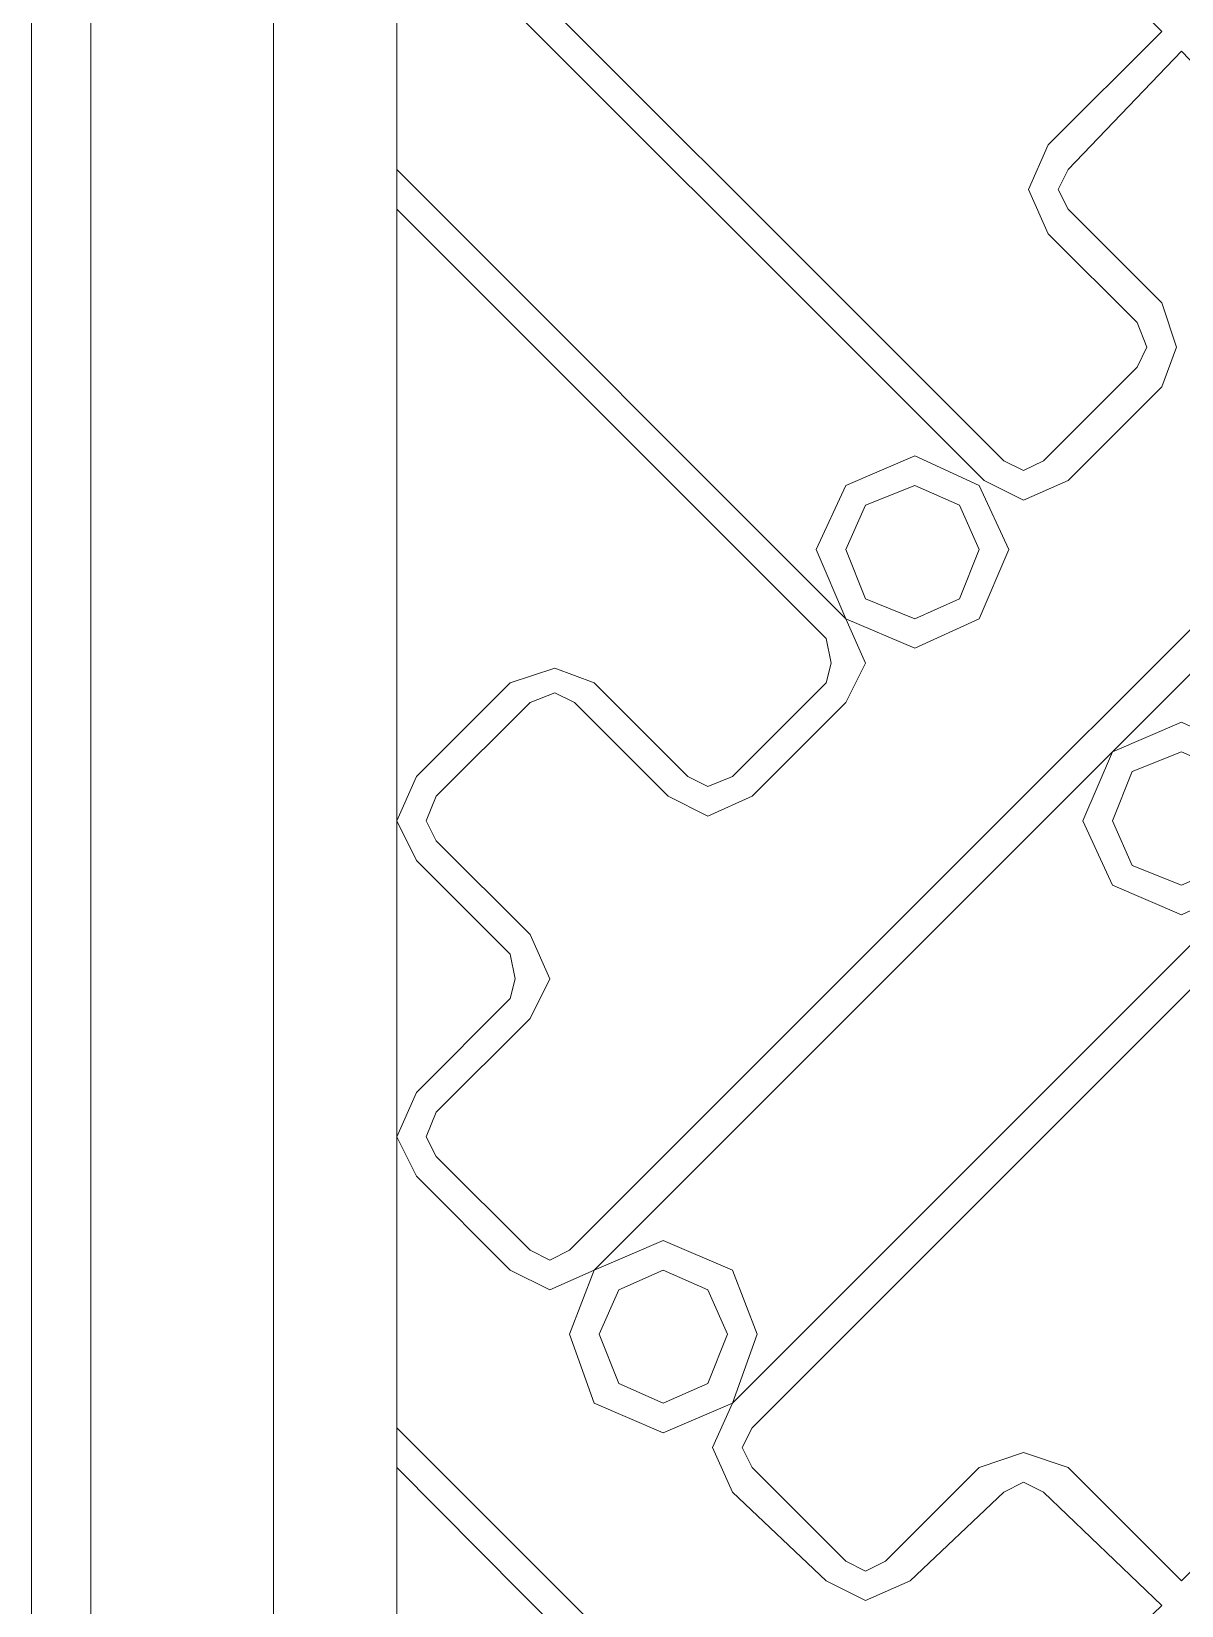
# Model space of a CAD drawing. Header units: centimetres. Extents: x -8.1 to 10.6, y -10.2 to 12.7.
# Drawn here: x -8.07 to -2.84, y 1.23 to 8.4 of the extents above; entities that cross this region are included whole.
import ezdxf

# ---------------------------------------------------------------- set-up
doc = ezdxf.new("R2010")
doc.units = ezdxf.units.CM
doc.header["$MEASUREMENT"] = 0
doc.layers.add('layer 1', color=7, linetype='Continuous')

msp = doc.modelspace()

# ---------------------------------------------------------------- linework, layer by layer
at = {"layer": 'layer 1', "color": 250, "lineweight": 0}
for points, knots in [([(-8.07089, 12.67001), (-8.07089, 12.67001), (10.64402, 12.67001), (10.64402, 12.67001), (10.64402, 12.67001), (10.64402, 12.67001), (10.64402, -10.17863), (10.64402, -10.17863), (10.64402, -10.17863), (10.64402, -10.17863), (-8.07089, -10.17863), (-8.07089, -10.17863), (-8.07089, -10.17863), (-8.07089, -10.17863), (-8.07089, 12.67001), (-8.07089, 12.67001)], [0, 0, 0, 0, 0.25, 0.25, 0.25, 0.25, 0.5, 0.5, 0.5, 0.5, 0.75, 0.75, 0.75, 0.75, 1, 1, 1, 1]), ([(-8.07089, 12.67001), (-8.07089, 12.67001), (10.64402, 12.67001), (10.64402, 12.67001), (10.64402, 12.67001), (10.64402, 12.67001), (10.64402, -10.17863), (10.64402, -10.17863), (10.64402, -10.17863), (10.64402, -10.17863), (-8.07089, -10.17863), (-8.07089, -10.17863), (-8.07089, -10.17863), (-8.07089, -10.17863), (-8.07089, 12.67001), (-8.07089, 12.67001)], [0, 0, 0, 0, 0.25, 0.25, 0.25, 0.25, 0.5, 0.5, 0.5, 0.5, 0.75, 0.75, 0.75, 0.75, 1, 1, 1, 1]), ([(-7.80124, 12.37812), (-7.80124, 12.37812), (10.35185, 12.37812), (10.35185, 12.37812), (10.35185, 12.37812), (10.35185, 12.37812), (10.35185, -9.90898), (10.35185, -9.90898), (10.35185, -9.90898), (10.35185, -9.90898), (-7.80124, -9.90898), (-7.80124, -9.90898), (-7.80124, -9.90898), (-7.80124, -9.90898), (-7.80124, 12.37812), (-7.80124, 12.37812)], [0, 0, 0, 0, 0.25, 0.25, 0.25, 0.25, 0.5, 0.5, 0.5, 0.5, 0.75, 0.75, 0.75, 0.75, 1, 1, 1, 1]), ([(-7.80124, 12.37812), (-7.80124, 12.37812), (10.35185, 12.37812), (10.35185, 12.37812), (10.35185, 12.37812), (10.35185, 12.37812), (10.35185, -9.90898), (10.35185, -9.90898), (10.35185, -9.90898), (10.35185, -9.90898), (-7.80124, -9.90898), (-7.80124, -9.90898), (-7.80124, -9.90898), (-7.80124, -9.90898), (-7.80124, 12.37812), (-7.80124, 12.37812)], [0, 0, 0, 0, 0.25, 0.25, 0.25, 0.25, 0.5, 0.5, 0.5, 0.5, 0.75, 0.75, 0.75, 0.75, 1, 1, 1, 1]), ([(-6.97005, 11.56916), (-6.97005, 11.56916), (9.54318, 11.56916), (9.54318, 11.56916), (9.54318, 11.56916), (9.54318, 11.56916), (9.54318, -9.07779), (9.54318, -9.07779), (9.54318, -9.07779), (9.54318, -9.07779), (-6.97005, -9.07779), (-6.97005, -9.07779), (-6.97005, -9.07779), (-6.97005, -9.07779), (-6.97005, 11.56916), (-6.97005, 11.56916)], [0, 0, 0, 0, 0.25, 0.25, 0.25, 0.25, 0.5, 0.5, 0.5, 0.5, 0.75, 0.75, 0.75, 0.75, 1, 1, 1, 1]), ([(-6.97005, 11.56916), (-6.97005, 11.56916), (9.54318, 11.56916), (9.54318, 11.56916), (9.54318, 11.56916), (9.54318, 11.56916), (9.54318, -9.07779), (9.54318, -9.07779), (9.54318, -9.07779), (9.54318, -9.07779), (-6.97005, -9.07779), (-6.97005, -9.07779), (-6.97005, -9.07779), (-6.97005, -9.07779), (-6.97005, 11.56916), (-6.97005, 11.56916)], [0, 0, 0, 0, 0.25, 0.25, 0.25, 0.25, 0.5, 0.5, 0.5, 0.5, 0.75, 0.75, 0.75, 0.75, 1, 1, 1, 1]), ([(-6.40851, -8.53848), (-6.40851, -8.53848), (-6.40851, 11.00763), (-6.40851, 11.00763), (-6.40851, 11.00763), (-6.40851, 11.00763), (0.73614, 11.00763), (0.73614, 11.00763), (0.73614, 11.00763), (0.73614, 11.00763), (0.73614, -8.53848), (0.73614, -8.53848), (0.73614, -8.53848), (0.73614, -8.53848), (-6.40851, -8.53848), (-6.40851, -8.53848)], [0, 0, 0, 0, 0.25, 0.25, 0.25, 0.25, 0.5, 0.5, 0.5, 0.5, 0.75, 0.75, 0.75, 0.75, 1, 1, 1, 1]), ([(-6.40851, -8.53848), (-6.40851, -8.53848), (-6.40851, 11.00763), (-6.40851, 11.00763), (-6.40851, 11.00763), (-6.40851, 11.00763), (0.73614, 11.00763), (0.73614, 11.00763), (0.73614, 11.00763), (0.73614, 11.00763), (0.73614, -8.53848), (0.73614, -8.53848), (0.73614, -8.53848), (0.73614, -8.53848), (-6.40851, -8.53848), (-6.40851, -8.53848)], [0, 0, 0, 0, 0.25, 0.25, 0.25, 0.25, 0.5, 0.5, 0.5, 0.5, 0.75, 0.75, 0.75, 0.75, 1, 1, 1, 1]), ([(-6.40851, 9.21013), (-6.40851, 9.21013), (-3.645, 6.44691), (-3.645, 6.44691), (-3.645, 6.44691), (-3.645, 6.44691), (-3.55521, 6.40187), (-3.55521, 6.40187), (-3.55521, 6.40187), (-3.55521, 6.40187), (-3.46514, 6.44691), (-3.46514, 6.44691), (-3.46514, 6.44691), (-3.46514, 6.44691), (-3.03843, 6.87362), (-3.03843, 6.87362), (-3.03843, 6.87362), (-3.03843, 6.87362), (-2.99339, 6.96341), (-2.99339, 6.96341), (-2.99339, 6.96341), (-2.99339, 6.96341), (-3.03843, 7.076), (-3.03843, 7.076), (-3.03843, 7.076), (-3.03843, 7.076), (-3.44291, 7.48019), (-3.44291, 7.48019)], [0, 0, 0, 0, 0.1428571, 0.1428571, 0.1428571, 0.1428571, 0.2857143, 0.2857143, 0.2857143, 0.2857143, 0.4285714, 0.4285714, 0.4285714, 0.4285714, 0.5714286, 0.5714286, 0.5714286, 0.5714286, 0.7142857, 0.7142857, 0.7142857, 0.7142857, 0.8571429, 0.8571429, 0.8571429, 0.8571429, 1, 1, 1, 1]), ([(-6.40851, 9.21013), (-6.40851, 9.21013), (-3.645, 6.44691), (-3.645, 6.44691), (-3.645, 6.44691), (-3.645, 6.44691), (-3.55521, 6.40187), (-3.55521, 6.40187), (-3.55521, 6.40187), (-3.55521, 6.40187), (-3.46514, 6.44691), (-3.46514, 6.44691), (-3.46514, 6.44691), (-3.46514, 6.44691), (-3.03843, 6.87362), (-3.03843, 6.87362), (-3.03843, 6.87362), (-3.03843, 6.87362), (-2.99339, 6.96341), (-2.99339, 6.96341), (-2.99339, 6.96341), (-2.99339, 6.96341), (-3.03843, 7.076), (-3.03843, 7.076), (-3.03843, 7.076), (-3.03843, 7.076), (-3.44291, 7.48019), (-3.44291, 7.48019)], [0, 0, 0, 0, 0.1428571, 0.1428571, 0.1428571, 0.1428571, 0.2857143, 0.2857143, 0.2857143, 0.2857143, 0.4285714, 0.4285714, 0.4285714, 0.4285714, 0.5714286, 0.5714286, 0.5714286, 0.5714286, 0.7142857, 0.7142857, 0.7142857, 0.7142857, 0.8571429, 0.8571429, 0.8571429, 0.8571429, 1, 1, 1, 1]), ([(-6.40851, 9.03056), (-6.40851, 9.03056), (-3.73479, 6.35683), (-3.73479, 6.35683), (-3.73479, 6.35683), (-3.73479, 6.35683), (-3.55521, 6.26704), (-3.55521, 6.26704), (-3.55521, 6.26704), (-3.55521, 6.26704), (-3.35283, 6.35683), (-3.35283, 6.35683), (-3.35283, 6.35683), (-3.35283, 6.35683), (-2.92612, 6.78383), (-2.92612, 6.78383), (-2.92612, 6.78383), (-2.92612, 6.78383), (-2.85856, 6.96341), (-2.85856, 6.96341), (-2.85856, 6.96341), (-2.85856, 6.96341), (-2.92612, 7.16579), (-2.92612, 7.16579), (-2.92612, 7.16579), (-2.92612, 7.16579), (-3.35283, 7.5925), (-3.35283, 7.5925)], [0, 0, 0, 0, 0.1428571, 0.1428571, 0.1428571, 0.1428571, 0.2857143, 0.2857143, 0.2857143, 0.2857143, 0.4285714, 0.4285714, 0.4285714, 0.4285714, 0.5714286, 0.5714286, 0.5714286, 0.5714286, 0.7142857, 0.7142857, 0.7142857, 0.7142857, 0.8571429, 0.8571429, 0.8571429, 0.8571429, 1, 1, 1, 1]), ([(-6.40851, 9.03056), (-6.40851, 9.03056), (-3.73479, 6.35683), (-3.73479, 6.35683), (-3.73479, 6.35683), (-3.73479, 6.35683), (-3.55521, 6.26704), (-3.55521, 6.26704), (-3.55521, 6.26704), (-3.55521, 6.26704), (-3.35283, 6.35683), (-3.35283, 6.35683), (-3.35283, 6.35683), (-3.35283, 6.35683), (-2.92612, 6.78383), (-2.92612, 6.78383), (-2.92612, 6.78383), (-2.92612, 6.78383), (-2.85856, 6.96341), (-2.85856, 6.96341), (-2.85856, 6.96341), (-2.85856, 6.96341), (-2.92612, 7.16579), (-2.92612, 7.16579), (-2.92612, 7.16579), (-2.92612, 7.16579), (-3.35283, 7.5925), (-3.35283, 7.5925)], [0, 0, 0, 0, 0.1428571, 0.1428571, 0.1428571, 0.1428571, 0.2857143, 0.2857143, 0.2857143, 0.2857143, 0.4285714, 0.4285714, 0.4285714, 0.4285714, 0.5714286, 0.5714286, 0.5714286, 0.5714286, 0.7142857, 0.7142857, 0.7142857, 0.7142857, 0.8571429, 0.8571429, 0.8571429, 0.8571429, 1, 1, 1, 1]), ([(-3.44291, 7.88467), (-3.44291, 7.88467), (-2.92612, 8.40146), (-2.92612, 8.40146), (-2.92612, 8.40146), (-2.92612, 8.40146), (-3.44291, 8.91825), (-3.44291, 8.91825), (-3.44291, 8.91825), (-3.44291, 8.91825), (-3.55521, 8.963), (-3.55521, 8.963), (-3.55521, 8.963), (-3.55521, 8.963), (-3.645, 8.91825), (-3.645, 8.91825), (-3.645, 8.91825), (-3.645, 8.91825), (-4.07171, 8.49125), (-4.07171, 8.49125)], [0, 0, 0, 0, 0.2, 0.2, 0.2, 0.2, 0.4, 0.4, 0.4, 0.4, 0.6, 0.6, 0.6, 0.6, 0.8, 0.8, 0.8, 0.8, 1, 1, 1, 1]), ([(-3.44291, 7.88467), (-3.44291, 7.88467), (-2.92612, 8.40146), (-2.92612, 8.40146), (-2.92612, 8.40146), (-2.92612, 8.40146), (-3.44291, 8.91825), (-3.44291, 8.91825), (-3.44291, 8.91825), (-3.44291, 8.91825), (-3.55521, 8.963), (-3.55521, 8.963), (-3.55521, 8.963), (-3.55521, 8.963), (-3.645, 8.91825), (-3.645, 8.91825), (-3.645, 8.91825), (-3.645, 8.91825), (-4.07171, 8.49125), (-4.07171, 8.49125)], [0, 0, 0, 0, 0.2, 0.2, 0.2, 0.2, 0.4, 0.4, 0.4, 0.4, 0.6, 0.6, 0.6, 0.6, 0.8, 0.8, 0.8, 0.8, 1, 1, 1, 1]), ([(-3.35283, 7.77237), (-3.35283, 7.77237), (-2.83604, 8.31167), (-2.83604, 8.31167), (-2.83604, 8.31167), (-2.83604, 8.31167), (-2.31954, 7.77237), (-2.31954, 7.77237), (-2.31954, 7.77237), (-2.31954, 7.77237), (-2.11716, 7.70481), (-2.11716, 7.70481), (-2.11716, 7.70481), (-2.11716, 7.70481), (-1.91506, 7.77237), (-1.91506, 7.77237), (-1.91506, 7.77237), (-1.91506, 7.77237), (-1.51058, 8.19908), (-1.51058, 8.19908)], [0, 0, 0, 0, 0.2, 0.2, 0.2, 0.2, 0.4, 0.4, 0.4, 0.4, 0.6, 0.6, 0.6, 0.6, 0.8, 0.8, 0.8, 0.8, 1, 1, 1, 1]), ([(-3.35283, 7.77237), (-3.35283, 7.77237), (-2.83604, 8.31167), (-2.83604, 8.31167), (-2.83604, 8.31167), (-2.83604, 8.31167), (-2.31954, 7.77237), (-2.31954, 7.77237), (-2.31954, 7.77237), (-2.31954, 7.77237), (-2.11716, 7.70481), (-2.11716, 7.70481), (-2.11716, 7.70481), (-2.11716, 7.70481), (-1.91506, 7.77237), (-1.91506, 7.77237), (-1.91506, 7.77237), (-1.91506, 7.77237), (-1.51058, 8.19908), (-1.51058, 8.19908)], [0, 0, 0, 0, 0.2, 0.2, 0.2, 0.2, 0.4, 0.4, 0.4, 0.4, 0.6, 0.6, 0.6, 0.6, 0.8, 0.8, 0.8, 0.8, 1, 1, 1, 1]), ([(-3.44291, 7.88467), (-3.44291, 7.88467), (-3.53269, 7.68258), (-3.53269, 7.68258), (-3.53269, 7.68258), (-3.53269, 7.68258), (-3.44291, 7.48019), (-3.44291, 7.48019)], [0, 0, 0, 0, 0.5, 0.5, 0.5, 0.5, 1, 1, 1, 1]), ([(-3.44291, 7.88467), (-3.44291, 7.88467), (-3.53269, 7.68258), (-3.53269, 7.68258), (-3.53269, 7.68258), (-3.53269, 7.68258), (-3.44291, 7.48019), (-3.44291, 7.48019)], [0, 0, 0, 0, 0.5, 0.5, 0.5, 0.5, 1, 1, 1, 1]), ([(-5.59955, 5.34578), (-5.59955, 5.34578), (-5.17284, 4.91907), (-5.17284, 4.91907), (-5.17284, 4.91907), (-5.17284, 4.91907), (-4.99298, 4.82928), (-4.99298, 4.82928), (-4.99298, 4.82928), (-4.99298, 4.82928), (-4.79088, 4.91907), (-4.79088, 4.91907), (-4.79088, 4.91907), (-4.79088, 4.91907), (-4.36388, 5.34578), (-4.36388, 5.34578), (-4.36388, 5.34578), (-4.36388, 5.34578), (-4.2741, 5.52564), (-4.2741, 5.52564), (-4.2741, 5.52564), (-4.2741, 5.52564), (-4.36388, 5.72774), (-4.36388, 5.72774), (-4.36388, 5.72774), (-4.36388, 5.72774), (-6.40851, 7.77237), (-6.40851, 7.77237)], [0, 0, 0, 0, 0.1428571, 0.1428571, 0.1428571, 0.1428571, 0.2857143, 0.2857143, 0.2857143, 0.2857143, 0.4285714, 0.4285714, 0.4285714, 0.4285714, 0.5714286, 0.5714286, 0.5714286, 0.5714286, 0.7142857, 0.7142857, 0.7142857, 0.7142857, 0.8571429, 0.8571429, 0.8571429, 0.8571429, 1, 1, 1, 1]), ([(-5.59955, 5.34578), (-5.59955, 5.34578), (-5.17284, 4.91907), (-5.17284, 4.91907), (-5.17284, 4.91907), (-5.17284, 4.91907), (-4.99298, 4.82928), (-4.99298, 4.82928), (-4.99298, 4.82928), (-4.99298, 4.82928), (-4.79088, 4.91907), (-4.79088, 4.91907), (-4.79088, 4.91907), (-4.79088, 4.91907), (-4.36388, 5.34578), (-4.36388, 5.34578), (-4.36388, 5.34578), (-4.36388, 5.34578), (-4.2741, 5.52564), (-4.2741, 5.52564), (-4.2741, 5.52564), (-4.2741, 5.52564), (-4.36388, 5.72774), (-4.36388, 5.72774), (-4.36388, 5.72774), (-4.36388, 5.72774), (-6.40851, 7.77237), (-6.40851, 7.77237)], [0, 0, 0, 0, 0.1428571, 0.1428571, 0.1428571, 0.1428571, 0.2857143, 0.2857143, 0.2857143, 0.2857143, 0.4285714, 0.4285714, 0.4285714, 0.4285714, 0.5714286, 0.5714286, 0.5714286, 0.5714286, 0.7142857, 0.7142857, 0.7142857, 0.7142857, 0.8571429, 0.8571429, 0.8571429, 0.8571429, 1, 1, 1, 1]), ([(-3.35283, 7.77237), (-3.35283, 7.77237), (-3.39787, 7.68258), (-3.39787, 7.68258), (-3.39787, 7.68258), (-3.39787, 7.68258), (-3.35283, 7.5925), (-3.35283, 7.5925)], [0, 0, 0, 0, 0.5, 0.5, 0.5, 0.5, 1, 1, 1, 1]), ([(-3.35283, 7.77237), (-3.35283, 7.77237), (-3.39787, 7.68258), (-3.39787, 7.68258), (-3.39787, 7.68258), (-3.39787, 7.68258), (-3.35283, 7.5925), (-3.35283, 7.5925)], [0, 0, 0, 0, 0.5, 0.5, 0.5, 0.5, 1, 1, 1, 1]), ([(-5.50977, 5.43585), (-5.50977, 5.43585), (-5.08277, 5.00885), (-5.08277, 5.00885), (-5.08277, 5.00885), (-5.08277, 5.00885), (-4.99298, 4.9641), (-4.99298, 4.9641), (-4.99298, 4.9641), (-4.99298, 4.9641), (-4.88067, 5.00885), (-4.88067, 5.00885), (-4.88067, 5.00885), (-4.88067, 5.00885), (-4.45367, 5.43585), (-4.45367, 5.43585), (-4.45367, 5.43585), (-4.45367, 5.43585), (-4.43144, 5.52564), (-4.43144, 5.52564), (-4.43144, 5.52564), (-4.43144, 5.52564), (-4.45367, 5.63795), (-4.45367, 5.63795), (-4.45367, 5.63795), (-4.45367, 5.63795), (-6.40851, 7.5925), (-6.40851, 7.5925)], [0, 0, 0, 0, 0.1428571, 0.1428571, 0.1428571, 0.1428571, 0.2857143, 0.2857143, 0.2857143, 0.2857143, 0.4285714, 0.4285714, 0.4285714, 0.4285714, 0.5714286, 0.5714286, 0.5714286, 0.5714286, 0.7142857, 0.7142857, 0.7142857, 0.7142857, 0.8571429, 0.8571429, 0.8571429, 0.8571429, 1, 1, 1, 1]), ([(-5.50977, 5.43585), (-5.50977, 5.43585), (-5.08277, 5.00885), (-5.08277, 5.00885), (-5.08277, 5.00885), (-5.08277, 5.00885), (-4.99298, 4.9641), (-4.99298, 4.9641), (-4.99298, 4.9641), (-4.99298, 4.9641), (-4.88067, 5.00885), (-4.88067, 5.00885), (-4.88067, 5.00885), (-4.88067, 5.00885), (-4.45367, 5.43585), (-4.45367, 5.43585), (-4.45367, 5.43585), (-4.45367, 5.43585), (-4.43144, 5.52564), (-4.43144, 5.52564), (-4.43144, 5.52564), (-4.43144, 5.52564), (-4.45367, 5.63795), (-4.45367, 5.63795), (-4.45367, 5.63795), (-4.45367, 5.63795), (-6.40851, 7.5925), (-6.40851, 7.5925)], [0, 0, 0, 0, 0.1428571, 0.1428571, 0.1428571, 0.1428571, 0.2857143, 0.2857143, 0.2857143, 0.2857143, 0.4285714, 0.4285714, 0.4285714, 0.4285714, 0.5714286, 0.5714286, 0.5714286, 0.5714286, 0.7142857, 0.7142857, 0.7142857, 0.7142857, 0.8571429, 0.8571429, 0.8571429, 0.8571429, 1, 1, 1, 1]), ([(-3.62248, 6.04243), (-3.62248, 6.04243), (-3.75731, 6.3346), (-3.75731, 6.3346), (-3.75731, 6.3346), (-3.75731, 6.3346), (-4.04948, 6.46914), (-4.04948, 6.46914), (-4.04948, 6.46914), (-4.04948, 6.46914), (-4.36388, 6.3346), (-4.36388, 6.3346), (-4.36388, 6.3346), (-4.36388, 6.3346), (-4.49871, 6.04243), (-4.49871, 6.04243), (-4.49871, 6.04243), (-4.49871, 6.04243), (-4.36388, 5.72774), (-4.36388, 5.72774), (-4.36388, 5.72774), (-4.36388, 5.72774), (-4.04948, 5.5932), (-4.04948, 5.5932), (-4.04948, 5.5932), (-4.04948, 5.5932), (-3.75731, 5.72774), (-3.75731, 5.72774), (-3.75731, 5.72774), (-3.75731, 5.72774), (-3.62248, 6.04243), (-3.62248, 6.04243)], [0, 0, 0, 0, 0.125, 0.125, 0.125, 0.125, 0.25, 0.25, 0.25, 0.25, 0.375, 0.375, 0.375, 0.375, 0.5, 0.5, 0.5, 0.5, 0.625, 0.625, 0.625, 0.625, 0.75, 0.75, 0.75, 0.75, 0.875, 0.875, 0.875, 0.875, 1, 1, 1, 1]), ([(-3.62248, 6.04243), (-3.62248, 6.04243), (-3.75731, 6.3346), (-3.75731, 6.3346), (-3.75731, 6.3346), (-3.75731, 6.3346), (-4.04948, 6.46914), (-4.04948, 6.46914), (-4.04948, 6.46914), (-4.04948, 6.46914), (-4.36388, 6.3346), (-4.36388, 6.3346), (-4.36388, 6.3346), (-4.36388, 6.3346), (-4.49871, 6.04243), (-4.49871, 6.04243), (-4.49871, 6.04243), (-4.49871, 6.04243), (-4.36388, 5.72774), (-4.36388, 5.72774), (-4.36388, 5.72774), (-4.36388, 5.72774), (-4.04948, 5.5932), (-4.04948, 5.5932), (-4.04948, 5.5932), (-4.04948, 5.5932), (-3.75731, 5.72774), (-3.75731, 5.72774), (-3.75731, 5.72774), (-3.75731, 5.72774), (-3.62248, 6.04243), (-3.62248, 6.04243)], [0, 0, 0, 0, 0.125, 0.125, 0.125, 0.125, 0.25, 0.25, 0.25, 0.25, 0.375, 0.375, 0.375, 0.375, 0.5, 0.5, 0.5, 0.5, 0.625, 0.625, 0.625, 0.625, 0.75, 0.75, 0.75, 0.75, 0.875, 0.875, 0.875, 0.875, 1, 1, 1, 1]), ([(-3.75731, 6.04243), (-3.75731, 6.04243), (-3.8471, 6.24452), (-3.8471, 6.24452), (-3.8471, 6.24452), (-3.8471, 6.24452), (-4.04948, 6.3346), (-4.04948, 6.3346), (-4.04948, 6.3346), (-4.04948, 6.3346), (-4.2741, 6.24452), (-4.2741, 6.24452), (-4.2741, 6.24452), (-4.2741, 6.24452), (-4.36388, 6.04243), (-4.36388, 6.04243), (-4.36388, 6.04243), (-4.36388, 6.04243), (-4.2741, 5.81781), (-4.2741, 5.81781), (-4.2741, 5.81781), (-4.2741, 5.81781), (-4.04948, 5.72774), (-4.04948, 5.72774), (-4.04948, 5.72774), (-4.04948, 5.72774), (-3.8471, 5.81781), (-3.8471, 5.81781), (-3.8471, 5.81781), (-3.8471, 5.81781), (-3.75731, 6.04243), (-3.75731, 6.04243)], [0, 0, 0, 0, 0.125, 0.125, 0.125, 0.125, 0.25, 0.25, 0.25, 0.25, 0.375, 0.375, 0.375, 0.375, 0.5, 0.5, 0.5, 0.5, 0.625, 0.625, 0.625, 0.625, 0.75, 0.75, 0.75, 0.75, 0.875, 0.875, 0.875, 0.875, 1, 1, 1, 1]), ([(-3.75731, 6.04243), (-3.75731, 6.04243), (-3.8471, 6.24452), (-3.8471, 6.24452), (-3.8471, 6.24452), (-3.8471, 6.24452), (-4.04948, 6.3346), (-4.04948, 6.3346), (-4.04948, 6.3346), (-4.04948, 6.3346), (-4.2741, 6.24452), (-4.2741, 6.24452), (-4.2741, 6.24452), (-4.2741, 6.24452), (-4.36388, 6.04243), (-4.36388, 6.04243), (-4.36388, 6.04243), (-4.36388, 6.04243), (-4.2741, 5.81781), (-4.2741, 5.81781), (-4.2741, 5.81781), (-4.2741, 5.81781), (-4.04948, 5.72774), (-4.04948, 5.72774), (-4.04948, 5.72774), (-4.04948, 5.72774), (-3.8471, 5.81781), (-3.8471, 5.81781), (-3.8471, 5.81781), (-3.8471, 5.81781), (-3.75731, 6.04243), (-3.75731, 6.04243)], [0, 0, 0, 0, 0.125, 0.125, 0.125, 0.125, 0.25, 0.25, 0.25, 0.25, 0.375, 0.375, 0.375, 0.375, 0.5, 0.5, 0.5, 0.5, 0.625, 0.625, 0.625, 0.625, 0.75, 0.75, 0.75, 0.75, 0.875, 0.875, 0.875, 0.875, 1, 1, 1, 1]), ([(-5.50977, 5.43585), (-5.50977, 5.43585), (-5.68934, 5.50312), (-5.68934, 5.50312), (-5.68934, 5.50312), (-5.68934, 5.50312), (-5.89173, 5.43585), (-5.89173, 5.43585)], [0, 0, 0, 0, 0.5, 0.5, 0.5, 0.5, 1, 1, 1, 1]), ([(-5.50977, 5.43585), (-5.50977, 5.43585), (-5.68934, 5.50312), (-5.68934, 5.50312), (-5.68934, 5.50312), (-5.68934, 5.50312), (-5.89173, 5.43585), (-5.89173, 5.43585)], [0, 0, 0, 0, 0.5, 0.5, 0.5, 0.5, 1, 1, 1, 1]), ([(-5.59955, 5.34578), (-5.59955, 5.34578), (-5.68934, 5.39081), (-5.68934, 5.39081), (-5.68934, 5.39081), (-5.68934, 5.39081), (-5.80165, 5.34578), (-5.80165, 5.34578)], [0, 0, 0, 0, 0.5, 0.5, 0.5, 0.5, 1, 1, 1, 1]), ([(-5.59955, 5.34578), (-5.59955, 5.34578), (-5.68934, 5.39081), (-5.68934, 5.39081), (-5.68934, 5.39081), (-5.68934, 5.39081), (-5.80165, 5.34578), (-5.80165, 5.34578)], [0, 0, 0, 0, 0.5, 0.5, 0.5, 0.5, 1, 1, 1, 1]), ([(-2.40933, 4.80676), (-2.40933, 4.80676), (-2.54416, 5.12116), (-2.54416, 5.12116), (-2.54416, 5.12116), (-2.54416, 5.12116), (-2.83604, 5.25599), (-2.83604, 5.25599), (-2.83604, 5.25599), (-2.83604, 5.25599), (-3.15073, 5.12116), (-3.15073, 5.12116), (-3.15073, 5.12116), (-3.15073, 5.12116), (-3.28556, 4.80676), (-3.28556, 4.80676), (-3.28556, 4.80676), (-3.28556, 4.80676), (-3.15073, 4.51459), (-3.15073, 4.51459), (-3.15073, 4.51459), (-3.15073, 4.51459), (-2.83604, 4.37976), (-2.83604, 4.37976), (-2.83604, 4.37976), (-2.83604, 4.37976), (-2.54416, 4.51459), (-2.54416, 4.51459), (-2.54416, 4.51459), (-2.54416, 4.51459), (-2.40933, 4.80676), (-2.40933, 4.80676)], [0, 0, 0, 0, 0.125, 0.125, 0.125, 0.125, 0.25, 0.25, 0.25, 0.25, 0.375, 0.375, 0.375, 0.375, 0.5, 0.5, 0.5, 0.5, 0.625, 0.625, 0.625, 0.625, 0.75, 0.75, 0.75, 0.75, 0.875, 0.875, 0.875, 0.875, 1, 1, 1, 1]), ([(-2.40933, 4.80676), (-2.40933, 4.80676), (-2.54416, 5.12116), (-2.54416, 5.12116), (-2.54416, 5.12116), (-2.54416, 5.12116), (-2.83604, 5.25599), (-2.83604, 5.25599), (-2.83604, 5.25599), (-2.83604, 5.25599), (-3.15073, 5.12116), (-3.15073, 5.12116), (-3.15073, 5.12116), (-3.15073, 5.12116), (-3.28556, 4.80676), (-3.28556, 4.80676), (-3.28556, 4.80676), (-3.28556, 4.80676), (-3.15073, 4.51459), (-3.15073, 4.51459), (-3.15073, 4.51459), (-3.15073, 4.51459), (-2.83604, 4.37976), (-2.83604, 4.37976), (-2.83604, 4.37976), (-2.83604, 4.37976), (-2.54416, 4.51459), (-2.54416, 4.51459), (-2.54416, 4.51459), (-2.54416, 4.51459), (-2.40933, 4.80676), (-2.40933, 4.80676)], [0, 0, 0, 0, 0.125, 0.125, 0.125, 0.125, 0.25, 0.25, 0.25, 0.25, 0.375, 0.375, 0.375, 0.375, 0.5, 0.5, 0.5, 0.5, 0.625, 0.625, 0.625, 0.625, 0.75, 0.75, 0.75, 0.75, 0.875, 0.875, 0.875, 0.875, 1, 1, 1, 1]), ([(-2.54416, 4.80676), (-2.54416, 4.80676), (-2.63395, 5.03137), (-2.63395, 5.03137), (-2.63395, 5.03137), (-2.63395, 5.03137), (-2.83604, 5.12116), (-2.83604, 5.12116), (-2.83604, 5.12116), (-2.83604, 5.12116), (-3.06095, 5.03137), (-3.06095, 5.03137), (-3.06095, 5.03137), (-3.06095, 5.03137), (-3.15073, 4.80676), (-3.15073, 4.80676), (-3.15073, 4.80676), (-3.15073, 4.80676), (-3.06095, 4.60437), (-3.06095, 4.60437), (-3.06095, 4.60437), (-3.06095, 4.60437), (-2.83604, 4.51459), (-2.83604, 4.51459), (-2.83604, 4.51459), (-2.83604, 4.51459), (-2.63395, 4.60437), (-2.63395, 4.60437), (-2.63395, 4.60437), (-2.63395, 4.60437), (-2.54416, 4.80676), (-2.54416, 4.80676)], [0, 0, 0, 0, 0.125, 0.125, 0.125, 0.125, 0.25, 0.25, 0.25, 0.25, 0.375, 0.375, 0.375, 0.375, 0.5, 0.5, 0.5, 0.5, 0.625, 0.625, 0.625, 0.625, 0.75, 0.75, 0.75, 0.75, 0.875, 0.875, 0.875, 0.875, 1, 1, 1, 1]), ([(-2.54416, 4.80676), (-2.54416, 4.80676), (-2.63395, 5.03137), (-2.63395, 5.03137), (-2.63395, 5.03137), (-2.63395, 5.03137), (-2.83604, 5.12116), (-2.83604, 5.12116), (-2.83604, 5.12116), (-2.83604, 5.12116), (-3.06095, 5.03137), (-3.06095, 5.03137), (-3.06095, 5.03137), (-3.06095, 5.03137), (-3.15073, 4.80676), (-3.15073, 4.80676), (-3.15073, 4.80676), (-3.15073, 4.80676), (-3.06095, 4.60437), (-3.06095, 4.60437), (-3.06095, 4.60437), (-3.06095, 4.60437), (-2.83604, 4.51459), (-2.83604, 4.51459), (-2.83604, 4.51459), (-2.83604, 4.51459), (-2.63395, 4.60437), (-2.63395, 4.60437), (-2.63395, 4.60437), (-2.63395, 4.60437), (-2.54416, 4.80676), (-2.54416, 4.80676)], [0, 0, 0, 0, 0.125, 0.125, 0.125, 0.125, 0.25, 0.25, 0.25, 0.25, 0.375, 0.375, 0.375, 0.375, 0.5, 0.5, 0.5, 0.5, 0.625, 0.625, 0.625, 0.625, 0.75, 0.75, 0.75, 0.75, 0.875, 0.875, 0.875, 0.875, 1, 1, 1, 1]), ([(-6.31844, 5.00885), (-6.31844, 5.00885), (-6.40851, 4.80676), (-6.40851, 4.80676), (-6.40851, 4.80676), (-6.40851, 4.80676), (-6.31844, 4.62689), (-6.31844, 4.62689)], [0, 0, 0, 0, 0.5, 0.5, 0.5, 0.5, 1, 1, 1, 1]), ([(-6.31844, 5.00885), (-6.31844, 5.00885), (-6.40851, 4.80676), (-6.40851, 4.80676), (-6.40851, 4.80676), (-6.40851, 4.80676), (-6.31844, 4.62689), (-6.31844, 4.62689)], [0, 0, 0, 0, 0.5, 0.5, 0.5, 0.5, 1, 1, 1, 1]), ([(-6.22865, 4.91907), (-6.22865, 4.91907), (-6.27369, 4.80676), (-6.27369, 4.80676), (-6.27369, 4.80676), (-6.27369, 4.80676), (-6.22865, 4.71697), (-6.22865, 4.71697)], [0, 0, 0, 0, 0.5, 0.5, 0.5, 0.5, 1, 1, 1, 1]), ([(-6.22865, 4.91907), (-6.22865, 4.91907), (-6.27369, 4.80676), (-6.27369, 4.80676), (-6.27369, 4.80676), (-6.27369, 4.80676), (-6.22865, 4.71697), (-6.22865, 4.71697)], [0, 0, 0, 0, 0.5, 0.5, 0.5, 0.5, 1, 1, 1, 1]), ([(-6.22865, 3.4813), (-6.22865, 3.4813), (-5.80165, 3.90801), (-5.80165, 3.90801), (-5.80165, 3.90801), (-5.80165, 3.90801), (-5.71186, 4.08788), (-5.71186, 4.08788), (-5.71186, 4.08788), (-5.71186, 4.08788), (-5.80165, 4.28997), (-5.80165, 4.28997), (-5.80165, 4.28997), (-5.80165, 4.28997), (-6.22865, 4.71697), (-6.22865, 4.71697)], [0, 0, 0, 0, 0.25, 0.25, 0.25, 0.25, 0.5, 0.5, 0.5, 0.5, 0.75, 0.75, 0.75, 0.75, 1, 1, 1, 1]), ([(-6.22865, 3.4813), (-6.22865, 3.4813), (-5.80165, 3.90801), (-5.80165, 3.90801), (-5.80165, 3.90801), (-5.80165, 3.90801), (-5.71186, 4.08788), (-5.71186, 4.08788), (-5.71186, 4.08788), (-5.71186, 4.08788), (-5.80165, 4.28997), (-5.80165, 4.28997), (-5.80165, 4.28997), (-5.80165, 4.28997), (-6.22865, 4.71697), (-6.22865, 4.71697)], [0, 0, 0, 0, 0.25, 0.25, 0.25, 0.25, 0.5, 0.5, 0.5, 0.5, 0.75, 0.75, 0.75, 0.75, 1, 1, 1, 1]), ([(-6.31844, 3.57109), (-6.31844, 3.57109), (-5.89173, 3.9978), (-5.89173, 3.9978), (-5.89173, 3.9978), (-5.89173, 3.9978), (-5.86921, 4.08788), (-5.86921, 4.08788), (-5.86921, 4.08788), (-5.86921, 4.08788), (-5.89173, 4.20018), (-5.89173, 4.20018), (-5.89173, 4.20018), (-5.89173, 4.20018), (-6.31844, 4.62689), (-6.31844, 4.62689)], [0, 0, 0, 0, 0.25, 0.25, 0.25, 0.25, 0.5, 0.5, 0.5, 0.5, 0.75, 0.75, 0.75, 0.75, 1, 1, 1, 1]), ([(-6.31844, 3.57109), (-6.31844, 3.57109), (-5.89173, 3.9978), (-5.89173, 3.9978), (-5.89173, 3.9978), (-5.89173, 3.9978), (-5.86921, 4.08788), (-5.86921, 4.08788), (-5.86921, 4.08788), (-5.86921, 4.08788), (-5.89173, 4.20018), (-5.89173, 4.20018), (-5.89173, 4.20018), (-5.89173, 4.20018), (-6.31844, 4.62689), (-6.31844, 4.62689)], [0, 0, 0, 0, 0.25, 0.25, 0.25, 0.25, 0.5, 0.5, 0.5, 0.5, 0.75, 0.75, 0.75, 0.75, 1, 1, 1, 1]), ([(-6.31844, 3.57109), (-6.31844, 3.57109), (-6.40851, 3.3687), (-6.40851, 3.3687), (-6.40851, 3.3687), (-6.40851, 3.3687), (-6.31844, 3.18913), (-6.31844, 3.18913)], [0, 0, 0, 0, 0.5, 0.5, 0.5, 0.5, 1, 1, 1, 1]), ([(-6.31844, 3.57109), (-6.31844, 3.57109), (-6.40851, 3.3687), (-6.40851, 3.3687), (-6.40851, 3.3687), (-6.40851, 3.3687), (-6.31844, 3.18913), (-6.31844, 3.18913)], [0, 0, 0, 0, 0.5, 0.5, 0.5, 0.5, 1, 1, 1, 1]), ([(-6.22865, 3.4813), (-6.22865, 3.4813), (-6.27369, 3.3687), (-6.27369, 3.3687), (-6.27369, 3.3687), (-6.27369, 3.3687), (-6.22865, 3.27892), (-6.22865, 3.27892)], [0, 0, 0, 0, 0.5, 0.5, 0.5, 0.5, 1, 1, 1, 1]), ([(-6.22865, 3.4813), (-6.22865, 3.4813), (-6.27369, 3.3687), (-6.27369, 3.3687), (-6.27369, 3.3687), (-6.27369, 3.3687), (-6.22865, 3.27892), (-6.22865, 3.27892)], [0, 0, 0, 0, 0.5, 0.5, 0.5, 0.5, 1, 1, 1, 1]), ([(-4.76836, 2.47024), (-4.76836, 2.47024), (-4.88067, 2.76213), (-4.88067, 2.76213), (-4.88067, 2.76213), (-4.88067, 2.76213), (-5.19507, 2.89695), (-5.19507, 2.89695), (-5.19507, 2.89695), (-5.19507, 2.89695), (-5.50977, 2.76213), (-5.50977, 2.76213), (-5.50977, 2.76213), (-5.50977, 2.76213), (-5.62207, 2.47024), (-5.62207, 2.47024), (-5.62207, 2.47024), (-5.62207, 2.47024), (-5.50977, 2.15555), (-5.50977, 2.15555), (-5.50977, 2.15555), (-5.50977, 2.15555), (-5.19507, 2.02073), (-5.19507, 2.02073), (-5.19507, 2.02073), (-5.19507, 2.02073), (-4.88067, 2.15555), (-4.88067, 2.15555), (-4.88067, 2.15555), (-4.88067, 2.15555), (-4.76836, 2.47024), (-4.76836, 2.47024)], [0, 0, 0, 0, 0.125, 0.125, 0.125, 0.125, 0.25, 0.25, 0.25, 0.25, 0.375, 0.375, 0.375, 0.375, 0.5, 0.5, 0.5, 0.5, 0.625, 0.625, 0.625, 0.625, 0.75, 0.75, 0.75, 0.75, 0.875, 0.875, 0.875, 0.875, 1, 1, 1, 1]), ([(-4.76836, 2.47024), (-4.76836, 2.47024), (-4.88067, 2.76213), (-4.88067, 2.76213), (-4.88067, 2.76213), (-4.88067, 2.76213), (-5.19507, 2.89695), (-5.19507, 2.89695), (-5.19507, 2.89695), (-5.19507, 2.89695), (-5.50977, 2.76213), (-5.50977, 2.76213), (-5.50977, 2.76213), (-5.50977, 2.76213), (-5.62207, 2.47024), (-5.62207, 2.47024), (-5.62207, 2.47024), (-5.62207, 2.47024), (-5.50977, 2.15555), (-5.50977, 2.15555), (-5.50977, 2.15555), (-5.50977, 2.15555), (-5.19507, 2.02073), (-5.19507, 2.02073), (-5.19507, 2.02073), (-5.19507, 2.02073), (-4.88067, 2.15555), (-4.88067, 2.15555), (-4.88067, 2.15555), (-4.88067, 2.15555), (-4.76836, 2.47024), (-4.76836, 2.47024)], [0, 0, 0, 0, 0.125, 0.125, 0.125, 0.125, 0.25, 0.25, 0.25, 0.25, 0.375, 0.375, 0.375, 0.375, 0.5, 0.5, 0.5, 0.5, 0.625, 0.625, 0.625, 0.625, 0.75, 0.75, 0.75, 0.75, 0.875, 0.875, 0.875, 0.875, 1, 1, 1, 1]), ([(-5.80165, 2.8522), (-5.80165, 2.8522), (-5.71186, 2.80717), (-5.71186, 2.80717), (-5.71186, 2.80717), (-5.71186, 2.80717), (-5.62207, 2.8522), (-5.62207, 2.8522)], [0, 0, 0, 0, 0.5, 0.5, 0.5, 0.5, 1, 1, 1, 1]), ([(-5.80165, 2.8522), (-5.80165, 2.8522), (-5.71186, 2.80717), (-5.71186, 2.80717), (-5.71186, 2.80717), (-5.71186, 2.80717), (-5.62207, 2.8522), (-5.62207, 2.8522)], [0, 0, 0, 0, 0.5, 0.5, 0.5, 0.5, 1, 1, 1, 1]), ([(-5.89173, 2.76213), (-5.89173, 2.76213), (-5.71186, 2.67234), (-5.71186, 2.67234), (-5.71186, 2.67234), (-5.71186, 2.67234), (-5.50977, 2.76213), (-5.50977, 2.76213)], [0, 0, 0, 0, 0.5, 0.5, 0.5, 0.5, 1, 1, 1, 1]), ([(-5.89173, 2.76213), (-5.89173, 2.76213), (-5.71186, 2.67234), (-5.71186, 2.67234), (-5.71186, 2.67234), (-5.71186, 2.67234), (-5.50977, 2.76213), (-5.50977, 2.76213)], [0, 0, 0, 0, 0.5, 0.5, 0.5, 0.5, 1, 1, 1, 1]), ([(-4.90319, 2.47024), (-4.90319, 2.47024), (-4.99298, 2.67234), (-4.99298, 2.67234), (-4.99298, 2.67234), (-4.99298, 2.67234), (-5.19507, 2.76213), (-5.19507, 2.76213), (-5.19507, 2.76213), (-5.19507, 2.76213), (-5.39746, 2.67234), (-5.39746, 2.67234), (-5.39746, 2.67234), (-5.39746, 2.67234), (-5.48725, 2.47024), (-5.48725, 2.47024), (-5.48725, 2.47024), (-5.48725, 2.47024), (-5.39746, 2.24563), (-5.39746, 2.24563), (-5.39746, 2.24563), (-5.39746, 2.24563), (-5.19507, 2.15555), (-5.19507, 2.15555), (-5.19507, 2.15555), (-5.19507, 2.15555), (-4.99298, 2.24563), (-4.99298, 2.24563), (-4.99298, 2.24563), (-4.99298, 2.24563), (-4.90319, 2.47024), (-4.90319, 2.47024)], [0, 0, 0, 0, 0.125, 0.125, 0.125, 0.125, 0.25, 0.25, 0.25, 0.25, 0.375, 0.375, 0.375, 0.375, 0.5, 0.5, 0.5, 0.5, 0.625, 0.625, 0.625, 0.625, 0.75, 0.75, 0.75, 0.75, 0.875, 0.875, 0.875, 0.875, 1, 1, 1, 1]), ([(-4.90319, 2.47024), (-4.90319, 2.47024), (-4.99298, 2.67234), (-4.99298, 2.67234), (-4.99298, 2.67234), (-4.99298, 2.67234), (-5.19507, 2.76213), (-5.19507, 2.76213), (-5.19507, 2.76213), (-5.19507, 2.76213), (-5.39746, 2.67234), (-5.39746, 2.67234), (-5.39746, 2.67234), (-5.39746, 2.67234), (-5.48725, 2.47024), (-5.48725, 2.47024), (-5.48725, 2.47024), (-5.48725, 2.47024), (-5.39746, 2.24563), (-5.39746, 2.24563), (-5.39746, 2.24563), (-5.39746, 2.24563), (-5.19507, 2.15555), (-5.19507, 2.15555), (-5.19507, 2.15555), (-5.19507, 2.15555), (-4.99298, 2.24563), (-4.99298, 2.24563), (-4.99298, 2.24563), (-4.99298, 2.24563), (-4.90319, 2.47024), (-4.90319, 2.47024)], [0, 0, 0, 0, 0.125, 0.125, 0.125, 0.125, 0.25, 0.25, 0.25, 0.25, 0.375, 0.375, 0.375, 0.375, 0.5, 0.5, 0.5, 0.5, 0.625, 0.625, 0.625, 0.625, 0.75, 0.75, 0.75, 0.75, 0.875, 0.875, 0.875, 0.875, 1, 1, 1, 1]), ([(-4.88067, 2.15555), (-4.88067, 2.15555), (-4.97046, 1.95346), (-4.97046, 1.95346), (-4.97046, 1.95346), (-4.97046, 1.95346), (-4.88067, 1.75136), (-4.88067, 1.75136)], [0, 0, 0, 0, 0.5, 0.5, 0.5, 0.5, 1, 1, 1, 1]), ([(-4.88067, 2.15555), (-4.88067, 2.15555), (-4.97046, 1.95346), (-4.97046, 1.95346), (-4.97046, 1.95346), (-4.97046, 1.95346), (-4.88067, 1.75136), (-4.88067, 1.75136)], [0, 0, 0, 0, 0.5, 0.5, 0.5, 0.5, 1, 1, 1, 1]), ([(-6.40851, 2.04325), (-6.40851, 2.04325), (-3.645, -0.72027), (-3.645, -0.72027), (-3.645, -0.72027), (-3.645, -0.72027), (-3.55521, -0.76502), (-3.55521, -0.76502), (-3.55521, -0.76502), (-3.55521, -0.76502), (-3.46514, -0.72027), (-3.46514, -0.72027), (-3.46514, -0.72027), (-3.46514, -0.72027), (-3.03843, -0.29327), (-3.03843, -0.29327), (-3.03843, -0.29327), (-3.03843, -0.29327), (-2.99339, -0.18096), (-2.99339, -0.18096), (-2.99339, -0.18096), (-2.99339, -0.18096), (-3.03843, -0.09117), (-3.03843, -0.09117), (-3.03843, -0.09117), (-3.03843, -0.09117), (-3.46514, 0.33583), (-3.46514, 0.33583)], [0, 0, 0, 0, 0.1428571, 0.1428571, 0.1428571, 0.1428571, 0.2857143, 0.2857143, 0.2857143, 0.2857143, 0.4285714, 0.4285714, 0.4285714, 0.4285714, 0.5714286, 0.5714286, 0.5714286, 0.5714286, 0.7142857, 0.7142857, 0.7142857, 0.7142857, 0.8571429, 0.8571429, 0.8571429, 0.8571429, 1, 1, 1, 1]), ([(-6.40851, 2.04325), (-6.40851, 2.04325), (-3.645, -0.72027), (-3.645, -0.72027), (-3.645, -0.72027), (-3.645, -0.72027), (-3.55521, -0.76502), (-3.55521, -0.76502), (-3.55521, -0.76502), (-3.55521, -0.76502), (-3.46514, -0.72027), (-3.46514, -0.72027), (-3.46514, -0.72027), (-3.46514, -0.72027), (-3.03843, -0.29327), (-3.03843, -0.29327), (-3.03843, -0.29327), (-3.03843, -0.29327), (-2.99339, -0.18096), (-2.99339, -0.18096), (-2.99339, -0.18096), (-2.99339, -0.18096), (-3.03843, -0.09117), (-3.03843, -0.09117), (-3.03843, -0.09117), (-3.03843, -0.09117), (-3.46514, 0.33583), (-3.46514, 0.33583)], [0, 0, 0, 0, 0.1428571, 0.1428571, 0.1428571, 0.1428571, 0.2857143, 0.2857143, 0.2857143, 0.2857143, 0.4285714, 0.4285714, 0.4285714, 0.4285714, 0.5714286, 0.5714286, 0.5714286, 0.5714286, 0.7142857, 0.7142857, 0.7142857, 0.7142857, 0.8571429, 0.8571429, 0.8571429, 0.8571429, 1, 1, 1, 1]), ([(-4.79088, 2.04325), (-4.79088, 2.04325), (-4.83563, 1.95346), (-4.83563, 1.95346), (-4.83563, 1.95346), (-4.83563, 1.95346), (-4.79088, 1.86367), (-4.79088, 1.86367)], [0, 0, 0, 0, 0.5, 0.5, 0.5, 0.5, 1, 1, 1, 1]), ([(-4.79088, 2.04325), (-4.79088, 2.04325), (-4.83563, 1.95346), (-4.83563, 1.95346), (-4.83563, 1.95346), (-4.83563, 1.95346), (-4.79088, 1.86367), (-4.79088, 1.86367)], [0, 0, 0, 0, 0.5, 0.5, 0.5, 0.5, 1, 1, 1, 1]), ([(-6.40851, 1.86367), (-6.40851, 1.86367), (-3.75731, -0.81006), (-3.75731, -0.81006), (-3.75731, -0.81006), (-3.75731, -0.81006), (-3.55521, -0.89984), (-3.55521, -0.89984), (-3.55521, -0.89984), (-3.55521, -0.89984), (-3.35283, -0.81006), (-3.35283, -0.81006), (-3.35283, -0.81006), (-3.35283, -0.81006), (-2.94864, -0.38306), (-2.94864, -0.38306), (-2.94864, -0.38306), (-2.94864, -0.38306), (-2.85856, -0.18096), (-2.85856, -0.18096), (-2.85856, -0.18096), (-2.85856, -0.18096), (-2.94864, -0.0011), (-2.94864, -0.0011), (-2.94864, -0.0011), (-2.94864, -0.0011), (-3.35283, 0.42561), (-3.35283, 0.42561)], [0, 0, 0, 0, 0.1428571, 0.1428571, 0.1428571, 0.1428571, 0.2857143, 0.2857143, 0.2857143, 0.2857143, 0.4285714, 0.4285714, 0.4285714, 0.4285714, 0.5714286, 0.5714286, 0.5714286, 0.5714286, 0.7142857, 0.7142857, 0.7142857, 0.7142857, 0.8571429, 0.8571429, 0.8571429, 0.8571429, 1, 1, 1, 1]), ([(-6.40851, 1.86367), (-6.40851, 1.86367), (-3.75731, -0.81006), (-3.75731, -0.81006), (-3.75731, -0.81006), (-3.75731, -0.81006), (-3.55521, -0.89984), (-3.55521, -0.89984), (-3.55521, -0.89984), (-3.55521, -0.89984), (-3.35283, -0.81006), (-3.35283, -0.81006), (-3.35283, -0.81006), (-3.35283, -0.81006), (-2.94864, -0.38306), (-2.94864, -0.38306), (-2.94864, -0.38306), (-2.94864, -0.38306), (-2.85856, -0.18096), (-2.85856, -0.18096), (-2.85856, -0.18096), (-2.85856, -0.18096), (-2.94864, -0.0011), (-2.94864, -0.0011), (-2.94864, -0.0011), (-2.94864, -0.0011), (-3.35283, 0.42561), (-3.35283, 0.42561)], [0, 0, 0, 0, 0.1428571, 0.1428571, 0.1428571, 0.1428571, 0.2857143, 0.2857143, 0.2857143, 0.2857143, 0.4285714, 0.4285714, 0.4285714, 0.4285714, 0.5714286, 0.5714286, 0.5714286, 0.5714286, 0.7142857, 0.7142857, 0.7142857, 0.7142857, 0.8571429, 0.8571429, 0.8571429, 0.8571429, 1, 1, 1, 1]), ([(-2.31954, 1.86367), (-2.31954, 1.86367), (-2.83604, 1.34688), (-2.83604, 1.34688), (-2.83604, 1.34688), (-2.83604, 1.34688), (-3.35283, 1.86367), (-3.35283, 1.86367), (-3.35283, 1.86367), (-3.35283, 1.86367), (-3.55521, 1.93094), (-3.55521, 1.93094), (-3.55521, 1.93094), (-3.55521, 1.93094), (-3.75731, 1.86367), (-3.75731, 1.86367), (-3.75731, 1.86367), (-3.75731, 1.86367), (-4.18431, 1.43667), (-4.18431, 1.43667)], [0, 0, 0, 0, 0.2, 0.2, 0.2, 0.2, 0.4, 0.4, 0.4, 0.4, 0.6, 0.6, 0.6, 0.6, 0.8, 0.8, 0.8, 0.8, 1, 1, 1, 1]), ([(-2.31954, 1.86367), (-2.31954, 1.86367), (-2.83604, 1.34688), (-2.83604, 1.34688), (-2.83604, 1.34688), (-2.83604, 1.34688), (-3.35283, 1.86367), (-3.35283, 1.86367), (-3.35283, 1.86367), (-3.35283, 1.86367), (-3.55521, 1.93094), (-3.55521, 1.93094), (-3.55521, 1.93094), (-3.55521, 1.93094), (-3.75731, 1.86367), (-3.75731, 1.86367), (-3.75731, 1.86367), (-3.75731, 1.86367), (-4.18431, 1.43667), (-4.18431, 1.43667)], [0, 0, 0, 0, 0.2, 0.2, 0.2, 0.2, 0.4, 0.4, 0.4, 0.4, 0.6, 0.6, 0.6, 0.6, 0.8, 0.8, 0.8, 0.8, 1, 1, 1, 1]), ([(-3.46514, 0.71779), (-3.46514, 0.71779), (-2.92612, 1.23457), (-2.92612, 1.23457), (-2.92612, 1.23457), (-2.92612, 1.23457), (-3.46514, 1.75136), (-3.46514, 1.75136), (-3.46514, 1.75136), (-3.46514, 1.75136), (-3.55521, 1.79611), (-3.55521, 1.79611), (-3.55521, 1.79611), (-3.55521, 1.79611), (-3.645, 1.75136), (-3.645, 1.75136), (-3.645, 1.75136), (-3.645, 1.75136), (-4.07171, 1.34688), (-4.07171, 1.34688)], [0, 0, 0, 0, 0.2, 0.2, 0.2, 0.2, 0.4, 0.4, 0.4, 0.4, 0.6, 0.6, 0.6, 0.6, 0.8, 0.8, 0.8, 0.8, 1, 1, 1, 1]), ([(-3.46514, 0.71779), (-3.46514, 0.71779), (-2.92612, 1.23457), (-2.92612, 1.23457), (-2.92612, 1.23457), (-2.92612, 1.23457), (-3.46514, 1.75136), (-3.46514, 1.75136), (-3.46514, 1.75136), (-3.46514, 1.75136), (-3.55521, 1.79611), (-3.55521, 1.79611), (-3.55521, 1.79611), (-3.55521, 1.79611), (-3.645, 1.75136), (-3.645, 1.75136), (-3.645, 1.75136), (-3.645, 1.75136), (-4.07171, 1.34688), (-4.07171, 1.34688)], [0, 0, 0, 0, 0.2, 0.2, 0.2, 0.2, 0.4, 0.4, 0.4, 0.4, 0.6, 0.6, 0.6, 0.6, 0.8, 0.8, 0.8, 0.8, 1, 1, 1, 1]), ([(-4.36388, 1.43667), (-4.36388, 1.43667), (-4.2741, 1.39163), (-4.2741, 1.39163), (-4.2741, 1.39163), (-4.2741, 1.39163), (-4.18431, 1.43667), (-4.18431, 1.43667)], [0, 0, 0, 0, 0.5, 0.5, 0.5, 0.5, 1, 1, 1, 1]), ([(-4.36388, 1.43667), (-4.36388, 1.43667), (-4.2741, 1.39163), (-4.2741, 1.39163), (-4.2741, 1.39163), (-4.2741, 1.39163), (-4.18431, 1.43667), (-4.18431, 1.43667)], [0, 0, 0, 0, 0.5, 0.5, 0.5, 0.5, 1, 1, 1, 1]), ([(-4.45367, 1.34688), (-4.45367, 1.34688), (-4.2741, 1.25709), (-4.2741, 1.25709), (-4.2741, 1.25709), (-4.2741, 1.25709), (-4.07171, 1.34688), (-4.07171, 1.34688)], [0, 0, 0, 0, 0.5, 0.5, 0.5, 0.5, 1, 1, 1, 1]), ([(-4.45367, 1.34688), (-4.45367, 1.34688), (-4.2741, 1.25709), (-4.2741, 1.25709), (-4.2741, 1.25709), (-4.2741, 1.25709), (-4.07171, 1.34688), (-4.07171, 1.34688)], [0, 0, 0, 0, 0.5, 0.5, 0.5, 0.5, 1, 1, 1, 1])]:
    msp.add_open_spline(points, degree=3, knots=knots, dxfattribs=at)
for points in [[(-0.88149, 7.5925), (-0.88149, 7.5925), (-5.62207, 2.8522), (-5.62207, 2.8522)], [(-0.88149, 7.5925), (-0.88149, 7.5925), (-5.62207, 2.8522), (-5.62207, 2.8522)], [(-0.7917, 7.48019), (-0.7917, 7.48019), (-5.50977, 2.76213), (-5.50977, 2.76213)], [(-0.7917, 7.48019), (-0.7917, 7.48019), (-5.50977, 2.76213), (-5.50977, 2.76213)], [(-4.88067, 2.15555), (-4.88067, 2.15555), (-0.18513, 6.8511), (-0.18513, 6.8511)], [(-4.88067, 2.15555), (-4.88067, 2.15555), (-0.18513, 6.8511), (-0.18513, 6.8511)], [(-4.79088, 2.04325), (-4.79088, 2.04325), (-0.07282, 6.76131), (-0.07282, 6.76131)], [(-4.79088, 2.04325), (-4.79088, 2.04325), (-0.07282, 6.76131), (-0.07282, 6.76131)], [(-6.31844, 5.00885), (-6.31844, 5.00885), (-5.89173, 5.43585), (-5.89173, 5.43585)], [(-6.31844, 5.00885), (-6.31844, 5.00885), (-5.89173, 5.43585), (-5.89173, 5.43585)], [(-6.22865, 4.91907), (-6.22865, 4.91907), (-5.80165, 5.34578), (-5.80165, 5.34578)], [(-6.22865, 4.91907), (-6.22865, 4.91907), (-5.80165, 5.34578), (-5.80165, 5.34578)], [(-5.80165, 2.8522), (-5.80165, 2.8522), (-6.22865, 3.27892), (-6.22865, 3.27892)], [(-5.80165, 2.8522), (-5.80165, 2.8522), (-6.22865, 3.27892), (-6.22865, 3.27892)], [(-5.89173, 2.76213), (-5.89173, 2.76213), (-6.31844, 3.18913), (-6.31844, 3.18913)], [(-5.89173, 2.76213), (-5.89173, 2.76213), (-6.31844, 3.18913), (-6.31844, 3.18913)], [(-4.36388, 1.43667), (-4.36388, 1.43667), (-4.79088, 1.86367), (-4.79088, 1.86367)], [(-4.36388, 1.43667), (-4.36388, 1.43667), (-4.79088, 1.86367), (-4.79088, 1.86367)], [(-4.45367, 1.34688), (-4.45367, 1.34688), (-4.88067, 1.75136), (-4.88067, 1.75136)], [(-4.45367, 1.34688), (-4.45367, 1.34688), (-4.88067, 1.75136), (-4.88067, 1.75136)]]:
    msp.add_open_spline(points, degree=3, dxfattribs=at)

doc.saveas('drawing.dxf')
